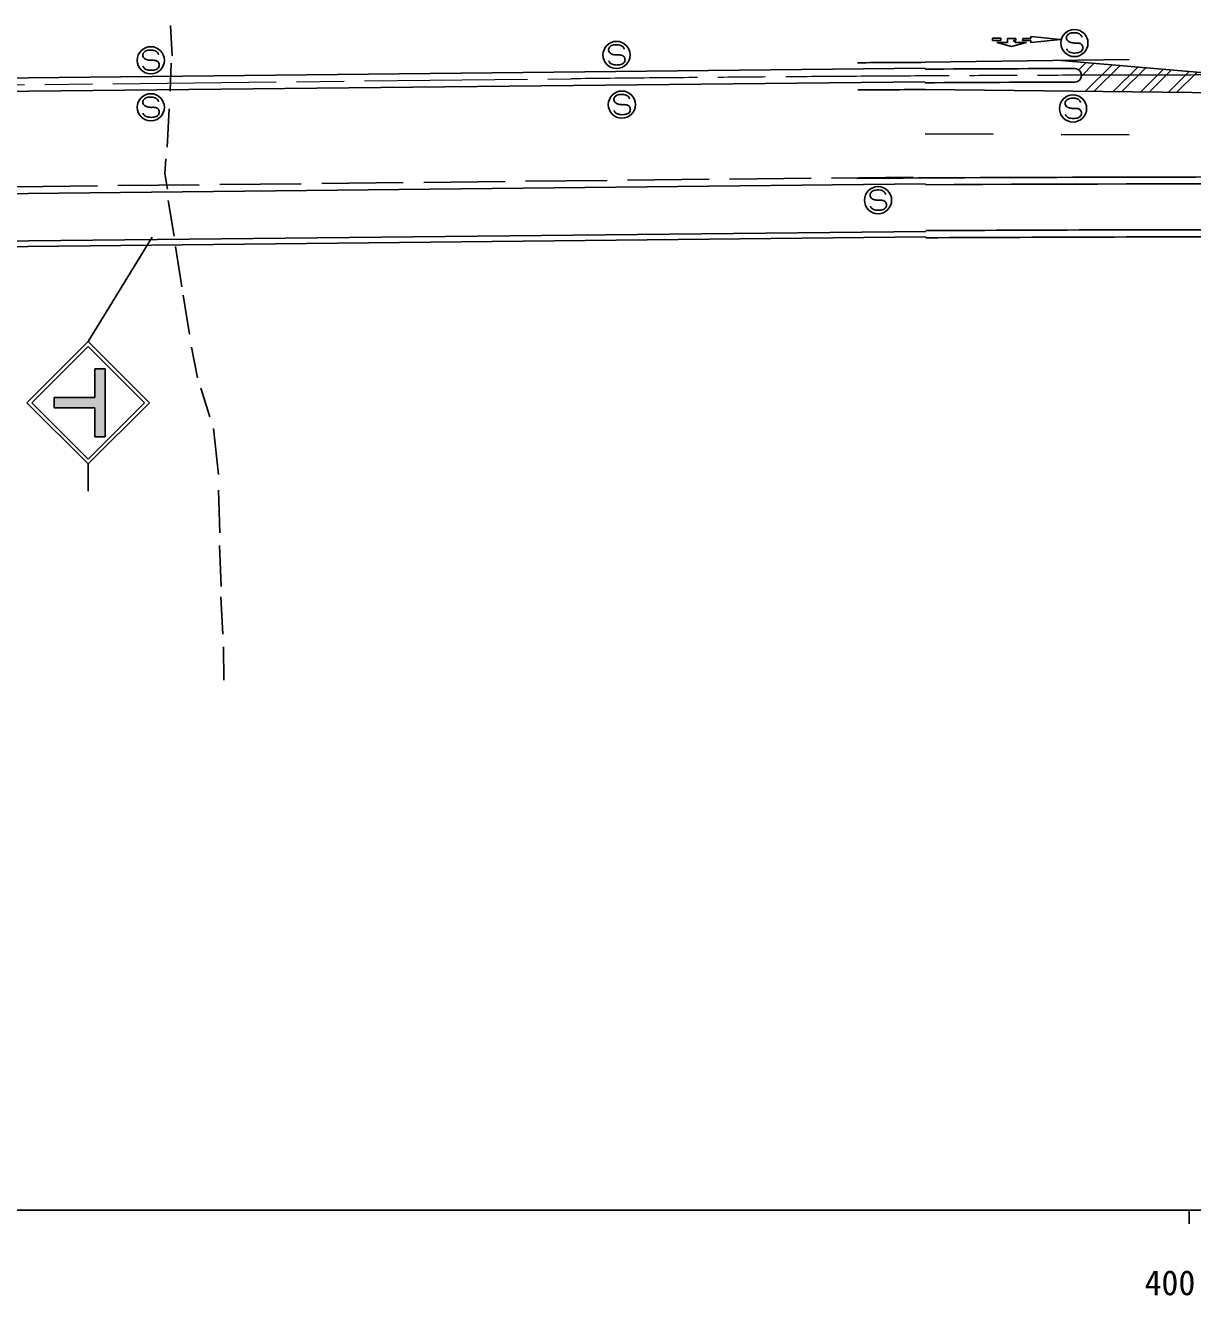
# Model space of a CAD drawing. Units: millimetres, scale not verified. Extents: x 40000 to 680000, y 20000 to 380000.
# Drawn here: x 382429 to 468264, y 198715 to 292104 of the extents above; entities that cross this region are included whole.
import ezdxf
from ezdxf.enums import TextEntityAlignment as Align

# ---------------------------------------------------------------- set-up
doc = ezdxf.new("R2010")
doc.units = ezdxf.units.MM
doc.header["$LTSCALE"] = 1000
doc.linetypes.add('CHAIN', pattern=[18.5, 12, -1.5, 3.5, -1.5])
doc.linetypes.add('DASHED', pattern=[7.5, 6, -1.5])
for name, color, linetype, lineweight in [('M-BGD', 7, 'Continuous', 25), ('M-BGD-EXST', 7, 'Continuous', 25), ('M-BMK', 2, 'CHAIN', 13), ('M-STR-STR1', 1, 'Continuous', 25), ('M-STR-STRC', 7, 'Continuous', 25), ('M-STR-STRD', 7, 'Continuous', 25), ('M-TTL-BAND', 7, 'Continuous', 25)]:
    doc.layers.add(name, color=color, linetype=linetype, lineweight=lineweight)
doc.styles.add('ＭＳ ゴシック', font='')
doc.styles.get('ＭＳ ゴシック').set_extended_font_data('MS Gothic')

msp = doc.modelspace()

# ---------------------------------------------------------------- hatches: boundary and pattern name
at = {"layer": 'M-STR-STRC'}
msp.add_hatch(color=256, dxfattribs=at).paths.add_polyline_path([(384542, 264734), (387542, 264734), (387542, 266859), (388292, 266859), (388292, 261859), (387542, 261859), (387542, 263984), (384542, 263984)])

# ---------------------------------------------------------------- linework, layer by layer
at = {"layer": 'M-BGD'}
for p, q in [((393106, 292104), (393222, 289876)), ((393156, 289333), (393073, 287261)), ((392992, 285979), (392846, 283155)), ((392759, 282291), (392676, 281218)), ((392676, 281218), (392876, 280063)), ((363379, 279548), (448633, 280457)), ((392937, 279238), (393367, 276619)), ((393464, 275857), (393936, 272881)), ((394043, 272279), (394489, 269402)), ((394637, 268443), (395075, 266194)), ((395332, 265421), (395989, 263335)), ((396272, 262464), (396638, 259093)), ((396630, 257935), (396722, 254806)), ((396710, 253857), (396825, 250840)), ((396811, 250100), (396960, 247355)), ((396997, 246419), (397018, 243955))]:
    msp.add_line(p, q, dxfattribs=at)
at = {"layer": 'M-BGD', "linetype": 'DASHED'}
msp.add_line((366721, 280084), (448630, 280957), dxfattribs=at)
at = {"layer": 'M-BGD'}
msp.add_arc((475811, -4711537), 4992000, 89.53829, 90.31193, dxfattribs=at)
at = {"layer": 'M-BGD-EXST'}
for points in [[(459305, 290845), (459331, 290840), (459356, 290836), (459381, 290831), (459407, 290827), (459432, 290823), (459458, 290819), (459483, 290816), (459509, 290813), (459534, 290811), (459560, 290809), (459581, 290809), (459602, 290808), (459623, 290808), (459644, 290808), (459665, 290809), (459686, 290809), (459707, 290809), (459729, 290810), (459750, 290810), (459771, 290809), (459783, 290809), (459794, 290809), (459806, 290808), (459818, 290807), (459829, 290806), (459841, 290805), (459853, 290804), (459864, 290803), (459876, 290801), (459888, 290799), (459894, 290798), (459901, 290797), (459908, 290795), (459915, 290794), (459922, 290792), (459929, 290791), (459936, 290789), (459943, 290787), (459950, 290785), (459956, 290783), (459962, 290781), (459968, 290779), (459974, 290777), (459980, 290775), (459986, 290773), (459992, 290770), (459998, 290768), (460004, 290765), (460009, 290763), (460015, 290760), (460021, 290757), (460027, 290754), (460033, 290751), (460038, 290748), (460044, 290745), (460049, 290742), (460055, 290738), (460060, 290734), (460065, 290731), (460070, 290727), (460077, 290721), (460084, 290715), (460090, 290708), (460097, 290702), (460103, 290695)], [(391384, 289575), (391410, 289570), (391435, 289565), (391461, 289561), (391486, 289556), (391511, 289552), (391537, 289549), (391562, 289545), (391588, 289543), (391613, 289540), (391639, 289539), (391660, 289538), (391681, 289538), (391702, 289538), (391723, 289538), (391744, 289538), (391766, 289539), (391787, 289539), (391808, 289539), (391829, 289539), (391850, 289539), (391862, 289539), (391874, 289538), (391885, 289537), (391897, 289537), (391909, 289536), (391920, 289535), (391932, 289534), (391944, 289532), (391955, 289530), (391967, 289529), (391974, 289527), (391981, 289526), (391988, 289525), (391995, 289523), (392001, 289522), (392008, 289520), (392015, 289519), (392022, 289517), (392029, 289515), (392036, 289513), (392042, 289511), (392048, 289509), (392053, 289507), (392059, 289504), (392065, 289502), (392071, 289500), (392077, 289497), (392083, 289495), (392089, 289492), (392094, 289489), (392100, 289487), (392106, 289484), (392112, 289481), (392118, 289478), (392123, 289474), (392129, 289471), (392134, 289468), (392139, 289464), (392145, 289460), (392150, 289456), (392157, 289450), (392163, 289444), (392170, 289438), (392176, 289431), (392182, 289425)], [(425637, 289966), (425663, 289962), (425688, 289957), (425713, 289952), (425739, 289948), (425764, 289944), (425790, 289940), (425815, 289937), (425841, 289934), (425866, 289932), (425892, 289930), (425913, 289930), (425934, 289929), (425955, 289929), (425976, 289929), (425997, 289930), (426018, 289930), (426040, 289931), (426061, 289931), (426082, 289931), (426103, 289930), (426115, 289930), (426127, 289930), (426138, 289929), (426150, 289928), (426162, 289927), (426173, 289926), (426185, 289925), (426197, 289924), (426208, 289922), (426220, 289920), (426227, 289919), (426234, 289918), (426241, 289916), (426247, 289915), (426254, 289913), (426261, 289912), (426268, 289910), (426275, 289908), (426282, 289906), (426288, 289904), (426294, 289902), (426300, 289900), (426306, 289898), (426312, 289896), (426318, 289894), (426324, 289891), (426330, 289889), (426336, 289886), (426342, 289884), (426347, 289881), (426353, 289878), (426359, 289875), (426365, 289872), (426370, 289869), (426376, 289866), (426382, 289863), (426387, 289859), (426392, 289855), (426398, 289852), (426403, 289848), (426409, 289842), (426416, 289836), (426423, 289829), (426429, 289823), (426435, 289816)], [(459055, 290268), (459050, 290276), (459045, 290284), (459040, 290291), (459035, 290299), (459031, 290307), (459026, 290315), (459022, 290323), (459019, 290331), (459016, 290340), (459013, 290348), (459011, 290356), (459010, 290364), (459008, 290371)], [(391134, 288998), (391129, 289006), (391124, 289013), (391119, 289021), (391114, 289029), (391110, 289037), (391106, 289045), (391102, 289053), (391098, 289061), (391095, 289069), (391092, 289078), (391090, 289085), (391089, 289093), (391087, 289101)], [(425387, 289389), (425382, 289397), (425377, 289405), (425372, 289412), (425367, 289420), (425363, 289428), (425359, 289436), (425355, 289444), (425351, 289452), (425348, 289461), (425345, 289469), (425343, 289477), (425342, 289485), (425340, 289492)], [(391384, 286117), (391410, 286112), (391435, 286107), (391461, 286103), (391486, 286099), (391511, 286094), (391537, 286091), (391562, 286087), (391588, 286085), (391613, 286083), (391639, 286081), (391660, 286080), (391681, 286080), (391702, 286080), (391723, 286080), (391744, 286080), (391766, 286081), (391787, 286081), (391808, 286081), (391829, 286081), (391850, 286081), (391862, 286081), (391874, 286080), (391885, 286080), (391897, 286079), (391909, 286078), (391920, 286077), (391932, 286076), (391944, 286074), (391955, 286073), (391967, 286071), (391974, 286070), (391981, 286068), (391988, 286067), (391995, 286066), (392001, 286064), (392008, 286062), (392015, 286061), (392022, 286059), (392029, 286057), (392036, 286055), (392042, 286053), (392048, 286051), (392053, 286049), (392059, 286046), (392065, 286044), (392071, 286042), (392077, 286039), (392083, 286037), (392089, 286034), (392094, 286031), (392100, 286029), (392106, 286026), (392112, 286023), (392118, 286020), (392123, 286017), (392129, 286013), (392134, 286010), (392139, 286006), (392145, 286002), (392150, 285998), (392157, 285992), (392163, 285986), (392170, 285980), (392176, 285973), (392182, 285967)], [(425778, 285736), (425773, 285743), (425768, 285751), (425763, 285759), (425759, 285767), (425754, 285774), (425750, 285782), (425746, 285790), (425743, 285799), (425739, 285807), (425737, 285816), (425735, 285823), (425733, 285831), (425732, 285839)], [(426029, 286313), (426054, 286308), (426080, 286303), (426105, 286299), (426130, 286294), (426156, 286290), (426181, 286286), (426207, 286283), (426232, 286280), (426258, 286278), (426283, 286277), (426304, 286276), (426325, 286276), (426347, 286276), (426368, 286276), (426389, 286276), (426410, 286277), (426431, 286277), (426452, 286277), (426473, 286277), (426495, 286277), (426506, 286276), (426518, 286276), (426530, 286275), (426541, 286275), (426553, 286274), (426565, 286273), (426576, 286271), (426588, 286270), (426600, 286268), (426611, 286266), (426618, 286265), (426625, 286264), (426632, 286263), (426639, 286261), (426646, 286260), (426653, 286258), (426660, 286256), (426666, 286255), (426673, 286253), (426680, 286251), (426686, 286249), (426692, 286247), (426698, 286244), (426704, 286242), (426710, 286240), (426716, 286238), (426721, 286235), (426727, 286233), (426733, 286230), (426739, 286227), (426745, 286224), (426750, 286222), (426756, 286219), (426762, 286215), (426768, 286212), (426773, 286209), (426778, 286205), (426784, 286202), (426789, 286198), (426794, 286194), (426801, 286188), (426808, 286182), (426814, 286176), (426820, 286169), (426827, 286163)], [(459205, 286035), (459230, 286030), (459256, 286025), (459281, 286021), (459306, 286017), (459332, 286012), (459357, 286009), (459383, 286006), (459408, 286003), (459434, 286001), (459459, 285999), (459480, 285998), (459502, 285998), (459523, 285998), (459544, 285998), (459565, 285998), (459586, 285999), (459607, 285999), (459628, 285999), (459650, 285999), (459671, 285999), (459682, 285999), (459694, 285998), (459706, 285998), (459718, 285997), (459729, 285996), (459741, 285995), (459753, 285994), (459764, 285992), (459776, 285991), (459787, 285989), (459794, 285988), (459801, 285986), (459808, 285985), (459815, 285984), (459822, 285982), (459829, 285980), (459836, 285979), (459843, 285977), (459849, 285975), (459856, 285973), (459862, 285971), (459868, 285969), (459874, 285967), (459880, 285965), (459886, 285962), (459892, 285960), (459898, 285957), (459903, 285955), (459909, 285952), (459915, 285950), (459921, 285947), (459927, 285944), (459932, 285941), (459938, 285938), (459944, 285935), (459949, 285931), (459955, 285928), (459960, 285924), (459965, 285920), (459970, 285916), (459977, 285911), (459984, 285904), (459990, 285898), (459996, 285891), (460003, 285885)], [(391134, 285540), (391129, 285548), (391124, 285555), (391119, 285563), (391114, 285571), (391110, 285579), (391106, 285587), (391102, 285595), (391098, 285603), (391095, 285611), (391092, 285620), (391090, 285627), (391089, 285635), (391087, 285643)], [(458954, 285458), (458949, 285466), (458944, 285473), (458940, 285481), (458935, 285489), (458930, 285497), (458926, 285505), (458922, 285513), (458919, 285521), (458916, 285529), (458913, 285538), (458911, 285546), (458909, 285553), (458908, 285561)], [(444866, 279287), (444891, 279282), (444917, 279278), (444942, 279273), (444968, 279269), (444993, 279265), (445018, 279261), (445044, 279258), (445069, 279255), (445095, 279253), (445120, 279251), (445142, 279251), (445163, 279250), (445184, 279250), (445205, 279250), (445226, 279251), (445247, 279251), (445268, 279251), (445289, 279252), (445311, 279252), (445332, 279251), (445343, 279251), (445355, 279250), (445367, 279250), (445379, 279249), (445390, 279248), (445402, 279247), (445414, 279246), (445425, 279244), (445437, 279243), (445448, 279241), (445455, 279240), (445462, 279239), (445469, 279237), (445476, 279236), (445483, 279234), (445490, 279233), (445497, 279231), (445504, 279229), (445510, 279227), (445517, 279225), (445523, 279223), (445529, 279221), (445535, 279219), (445541, 279217), (445547, 279214), (445553, 279212), (445559, 279210), (445564, 279207), (445570, 279204), (445576, 279202), (445582, 279199), (445588, 279196), (445593, 279193), (445599, 279190), (445605, 279187), (445610, 279183), (445616, 279180), (445621, 279176), (445626, 279173), (445631, 279169), (445638, 279163), (445645, 279157), (445651, 279150), (445657, 279144), (445664, 279137)], [(444615, 278710), (444610, 278718), (444605, 278726), (444601, 278733), (444596, 278741), (444591, 278749), (444587, 278757), (444583, 278765), (444580, 278773), (444577, 278782), (444574, 278790), (444572, 278798), (444570, 278806), (444569, 278813)]]:
    msp.add_lwpolyline(points, dxfattribs=at)
for centre in [(459571, 290809), (391651, 289539), (425904, 289930), (391651, 286081), (426295, 286277), (459471, 285999), (445132, 279251)]:
    msp.add_circle(centre, 1000, dxfattribs=at)
for centre, radius, start, end in [((459445, 291080), 491, 135.15085, 149.93667), ((459347, 291186), 347, 114.63796, 136.08554), ((459448, 290963), 591, 100.05395, 114.52623), ((459538, 290471), 1092, 90.54544, 100.1869), ((459557, 290306), 1257, 82.47698, 91.3279), ((459631, 290849), 709, 69.27414, 82.6429), ((459733, 291120), 419, 50.33996, 69.2792), ((459739, 291139), 401, 40.39427, 49.36849), ((459659, 291048), 521, 31.07407, 42.21432), ((425604, 290302), 290, 150.0708, 170.82171), ((425778, 290201), 491, 135.15085, 149.93667), ((425679, 290307), 347, 114.63796, 136.08554), ((425780, 290084), 591, 100.05395, 114.52623), ((425870, 289592), 1092, 90.54544, 100.1869), ((425889, 289428), 1257, 82.47698, 91.3279), ((425963, 289970), 709, 69.27414, 82.6429), ((426065, 290241), 419, 50.33996, 69.2792), ((426072, 290260), 401, 40.39427, 49.36849), ((425991, 290169), 521, 31.07407, 42.21432), ((459281, 291188), 298, 172.36814, 193.72008), ((459272, 291181), 290, 150.0708, 170.82171), ((459280, 291189), 298, 193.7824, 222.17001), ((459389, 291288), 445, 222.25697, 242.81644), ((459481, 291471), 650, 242.95506, 254.28289), ((459846, 290463), 346, 0.82024, 42.03911), ((459945, 291220), 188, 15.48494, 31.07407), ((460027, 291248), 101, 353.24514, 12.74605), ((459843, 290455), 349, 338.2637, 2.05452), ((391360, 289918), 298, 172.36814, 193.72008), ((391351, 289911), 290, 150.0708, 170.82171), ((391359, 289918), 298, 193.7824, 222.17001), ((391525, 289810), 491, 135.15085, 149.93667), ((391468, 290018), 445, 222.25697, 242.81644), ((391426, 289916), 347, 114.63796, 136.08554), ((391561, 290201), 650, 242.95506, 254.28289), ((391527, 289693), 591, 100.05395, 114.52623), ((391617, 289201), 1092, 90.54544, 100.1869), ((391636, 289036), 1257, 82.47698, 91.3279), ((391710, 289579), 709, 69.27414, 82.6429), ((391812, 289850), 419, 50.33996, 69.2792), ((391819, 289868), 401, 40.39427, 49.36849), ((391738, 289778), 521, 31.07407, 42.21432), ((392024, 289950), 188, 15.48494, 31.07407), ((392106, 289978), 101, 353.24514, 12.74605), ((425613, 290309), 298, 172.36814, 193.72008), ((425612, 290310), 298, 193.7824, 222.17001), ((425721, 290409), 445, 222.25697, 242.81644), ((425813, 290592), 650, 242.95506, 254.28289), ((426178, 289584), 346, 0.82024, 42.03911), ((426277, 290341), 188, 15.48494, 31.07407), ((426359, 290369), 101, 353.24514, 12.74605), ((426175, 289576), 349, 338.2637, 2.05452), ((459409, 290544), 449, 217.94831, 228.20445), ((459417, 290565), 470, 229.12381, 248.26742), ((459512, 290805), 728, 248.31346, 261.14941), ((459587, 291297), 1226, 261.2217, 270.98278), ((459605, 291344), 1272, 270.15164, 279.41634), ((459695, 290794), 715, 279.49367, 291.46503), ((459800, 290527), 428, 291.45807, 309.06252), ((459851, 290460), 344, 309.52638, 337.1503), ((391488, 289274), 449, 217.94831, 228.20445), ((391496, 289295), 470, 229.12381, 248.26742), ((391591, 289535), 728, 248.31346, 261.14941), ((391666, 290027), 1226, 261.2217, 270.98278), ((391684, 290073), 1272, 270.15164, 279.41634), ((391774, 289524), 715, 279.49367, 291.46503), ((391879, 289257), 428, 291.45807, 309.06252), ((391930, 289189), 344, 309.52638, 337.1503), ((391925, 289193), 346, 0.82024, 42.03911), ((391922, 289185), 349, 338.2637, 2.05452), ((425741, 289665), 449, 217.94831, 228.20445), ((425749, 289686), 470, 229.12381, 248.26742), ((425844, 289926), 728, 248.31346, 261.14941), ((425919, 290418), 1226, 261.2217, 270.98278), ((425937, 290465), 1272, 270.15164, 279.41634), ((426027, 289915), 715, 279.49367, 291.46503), ((426132, 289648), 428, 291.45807, 309.06252), ((426183, 289581), 344, 309.52638, 337.1503), ((391426, 286458), 347, 114.63796, 136.08554), ((391527, 286235), 591, 100.05395, 114.52623), ((391617, 285743), 1092, 90.54544, 100.1869), ((391636, 285578), 1257, 82.47698, 91.3279), ((391710, 286121), 709, 69.27414, 82.6429), ((391812, 286392), 419, 50.33996, 69.2792), ((391819, 286411), 401, 40.39427, 49.36849), ((425996, 286649), 290, 150.0708, 170.82171), ((426169, 286547), 491, 135.15085, 149.93667), ((426071, 286654), 347, 114.63796, 136.08554), ((426172, 286431), 591, 100.05395, 114.52623), ((426261, 285938), 1092, 90.54544, 100.1869), ((426280, 285774), 1257, 82.47698, 91.3279), ((426354, 286317), 709, 69.27414, 82.6429), ((426457, 286588), 419, 50.33996, 69.2792), ((426463, 286606), 401, 40.39427, 49.36849), ((426383, 286516), 521, 31.07407, 42.21432), ((426668, 286688), 188, 15.48494, 31.07407), ((426750, 286715), 101, 353.24514, 12.74605), ((459348, 286153), 591, 100.05395, 114.52623), ((459438, 285661), 1092, 90.54544, 100.1869), ((459457, 285496), 1257, 82.47698, 91.3279), ((459530, 286039), 709, 69.27414, 82.6429), ((391360, 286460), 298, 172.36814, 193.72008), ((391351, 286453), 290, 150.0708, 170.82171), ((391359, 286460), 298, 193.7824, 222.17001), ((391525, 286352), 491, 135.15085, 149.93667), ((391468, 286560), 445, 222.25697, 242.81644), ((391561, 286743), 650, 242.95506, 254.28289), ((391738, 286320), 521, 31.07407, 42.21432), ((391925, 285735), 346, 0.82024, 42.03911), ((392024, 286492), 188, 15.48494, 31.07407), ((392106, 286520), 101, 353.24514, 12.74605), ((426004, 286656), 298, 172.36814, 193.72008), ((426004, 286656), 298, 193.7824, 222.17001), ((426113, 286756), 445, 222.25697, 242.81644), ((426205, 286939), 650, 242.95506, 254.28289), ((426575, 285927), 344, 309.52638, 337.1503), ((426569, 285931), 346, 0.82024, 42.03911), ((426567, 285923), 349, 338.2637, 2.05452), ((459180, 286378), 298, 172.36814, 193.72008), ((459172, 286371), 290, 150.0708, 170.82171), ((459180, 286378), 298, 193.7824, 222.17001), ((459345, 286270), 491, 135.15085, 149.93667), ((459289, 286478), 445, 222.25697, 242.81644), ((459247, 286376), 347, 114.63796, 136.08554), ((459381, 286661), 650, 242.95506, 254.28289), ((459633, 286310), 419, 50.33996, 69.2792), ((459639, 286329), 401, 40.39427, 49.36849), ((459559, 286238), 521, 31.07407, 42.21432), ((459745, 285653), 346, 0.82024, 42.03911), ((459844, 286410), 188, 15.48494, 31.07407), ((459926, 286438), 101, 353.24514, 12.74605), ((391488, 285816), 449, 217.94831, 228.20445), ((391496, 285837), 470, 229.12381, 248.26742), ((391591, 286077), 728, 248.31346, 261.14941), ((391666, 286569), 1226, 261.2217, 270.98278), ((391684, 286615), 1272, 270.15164, 279.41634), ((391774, 286066), 715, 279.49367, 291.46503), ((391879, 285799), 428, 291.45807, 309.06252), ((391930, 285731), 344, 309.52638, 337.1503), ((391922, 285727), 349, 338.2637, 2.05452), ((426132, 286012), 449, 217.94831, 228.20445), ((426140, 286032), 470, 229.12381, 248.26742), ((426235, 286273), 728, 248.31346, 261.14941), ((426310, 286765), 1226, 261.2217, 270.98278), ((426328, 286811), 1272, 270.15164, 279.41634), ((426418, 286262), 715, 279.49367, 291.46503), ((426523, 285995), 428, 291.45807, 309.06252), ((459308, 285734), 449, 217.94831, 228.20445), ((459316, 285755), 470, 229.12381, 248.26742), ((459412, 285995), 728, 248.31346, 261.14941), ((459487, 286487), 1226, 261.2217, 270.98278), ((459504, 286533), 1272, 270.15164, 279.41634), ((459595, 285984), 715, 279.49367, 291.46503), ((459700, 285717), 428, 291.45807, 309.06252), ((459751, 285649), 344, 309.52638, 337.1503), ((459743, 285645), 349, 338.2637, 2.05452), ((444841, 279630), 298, 172.36814, 193.72008), ((444833, 279623), 290, 150.0708, 170.82171), ((444841, 279631), 298, 193.7824, 222.17001), ((445006, 279522), 491, 135.15085, 149.93667), ((444950, 279730), 445, 222.25697, 242.81644), ((444908, 279628), 347, 114.63796, 136.08554), ((445042, 279913), 650, 242.95506, 254.28289), ((445009, 279405), 591, 100.05395, 114.52623), ((445099, 278913), 1092, 90.54544, 100.1869), ((445118, 278748), 1257, 82.47698, 91.3279), ((445191, 279291), 709, 69.27414, 82.6429), ((445294, 279562), 419, 50.33996, 69.2792), ((445300, 279581), 401, 40.39427, 49.36849), ((445220, 279490), 521, 31.07407, 42.21432), ((445505, 279662), 188, 15.48494, 31.07407), ((445587, 279690), 101, 353.24514, 12.74605), ((444969, 278986), 449, 217.94831, 228.20445), ((444977, 279007), 470, 229.12381, 248.26742), ((445073, 279247), 728, 248.31346, 261.14941), ((445148, 279739), 1226, 261.2217, 270.98278), ((445165, 279786), 1272, 270.15164, 279.41634), ((445256, 279236), 715, 279.49367, 291.46503), ((445361, 278969), 428, 291.45807, 309.06252), ((445412, 278902), 344, 309.52638, 337.1503), ((445406, 278905), 346, 0.82024, 42.03911), ((445404, 278897), 349, 338.2637, 2.05452)]:
    msp.add_arc(centre, radius, start, end, dxfattribs=at)
at = {"layer": 'M-BMK'}
msp.add_line((370361, 287623), (422540, 288179), dxfattribs=at)
msp.add_arc((475842, -4711508), 4999971, 90.08004, 90.61081, dxfattribs=at)
at = {"layer": 'M-STR-STR1'}
for p, q in [((366363, 276080), (448652, 276957)), ((366368, 275680), (448654, 276557))]:
    msp.add_line(p, q, dxfattribs=at)
for radius, start in [(4988625, 89.9936), (4988100, 89.99353)]:
    msp.add_arc((475811, -4711537), radius, start, 90.31193, dxfattribs=at)
at = {"layer": 'M-STR-STRC'}
for p, q in [((454164, 291154), (453558, 291156)), ((453558, 291156), (453558, 291081)), ((453558, 291081), (453558, 291006)), ((453558, 291006), (454163, 291004)), ((453857, 290855), (454956, 290551)), ((454657, 290852), (453857, 290855)), ((454163, 291004), (454164, 291154)), ((454657, 290852), (454658, 291152)), ((455274, 291150), (454658, 291152)), ((454956, 290551), (456057, 290848)), ((455257, 290850), (455070, 291001)), ((455070, 291001), (455273, 291000)), ((456057, 290848), (455257, 290850)), ((455273, 291000), (455274, 291150)), ((455767, 290999), (455768, 291149)), ((455767, 290999), (456358, 290997)), ((455767, 290849), (455767, 290849)), ((456358, 291147), (455768, 291149)), ((456357, 290847), (458558, 291065)), ((456358, 290997), (456357, 290847)), ((456359, 291297), (456358, 291147)), ((458558, 291065), (456359, 291297)), ((448588, 289389), (463588, 289598)), ((468879, 288643), (458588, 289529)), ((459904, 288831), (460445, 289369)), ((460092, 288383), (461033, 289318)), ((460380, 287259), (462338, 289206)), ((461011, 287252), (462926, 289155)), ((462415, 287236), (464233, 289043)), ((463046, 287229), (464822, 288992)), ((464450, 287214), (466129, 288880)), ((465082, 287207), (466716, 288829)), ((466482, 287191), (468014, 288717)), ((467113, 287184), (468600, 288667)), ((448591, 287389), (488592, 286947)), ((448596, 284139), (453597, 284115)), ((458597, 284091), (463597, 284067)), ((387043, 268860), (391754, 276533)), ((382543, 264360), (387043, 268860)), ((382896, 264360), (387043, 268507)), ((391543, 264360), (387043, 268860)), ((391190, 264360), (387043, 268507)), ((388292, 266859), (387542, 266859)), ((387542, 264734), (387542, 266859)), ((388292, 261859), (388292, 266859)), ((382543, 264360), (387043, 259859)), ((382896, 264360), (387043, 260213)), ((384542, 263984), (384542, 264734)), ((387542, 264734), (384542, 264734)), ((387043, 260213), (391190, 264360)), ((387043, 259860), (391543, 264360)), ((387542, 263984), (384542, 263984)), ((387542, 261859), (387542, 263984)), ((388292, 261859), (387542, 261859)), ((387043, 259859), (387043, 257859))]:
    msp.add_line(p, q, dxfattribs=at)
for radius, start, end in [(5001000, 90.31187, 90.36866), (4999000, 90.31196, 90.36866), (4992500, 89.53818, 90.36996)]:
    msp.add_arc((475809, -4711537), radius, start, end, dxfattribs=at)
at = {"layer": 'M-STR-STRD'}
for p, q in [((370164, 288121), (448587, 288957)), ((370181, 287127), (448592, 287951))]:
    msp.add_line(p, q, dxfattribs=at)
for centre, radius, start, end in [((475811, -4711612), 5000575, 90.18571, 90.31192), ((459597, 288437), 500, 269.37325, 90.99851), ((475811, -4711462), 4999425, 90.18572, 90.31194)]:
    msp.add_arc(centre, radius, start, end, dxfattribs=at)
at = {"layer": 'M-TTL-BAND'}
for p, q in [((40000, 205000), (579000, 205000)), ((468000, 205000), (468000, 204000))]:
    msp.add_line(p, q, dxfattribs=at)

# ---------------------------------------------------------------- texts
at = {"layer": 'M-TTL-BAND', "style": 'ＭＳ ゴシック'}
msp.add_text('400.0', height=1833, dxfattribs=at).set_placement((467844, 198195), align=Align.BOTTOM_CENTER)

doc.saveas('drawing.dxf')
